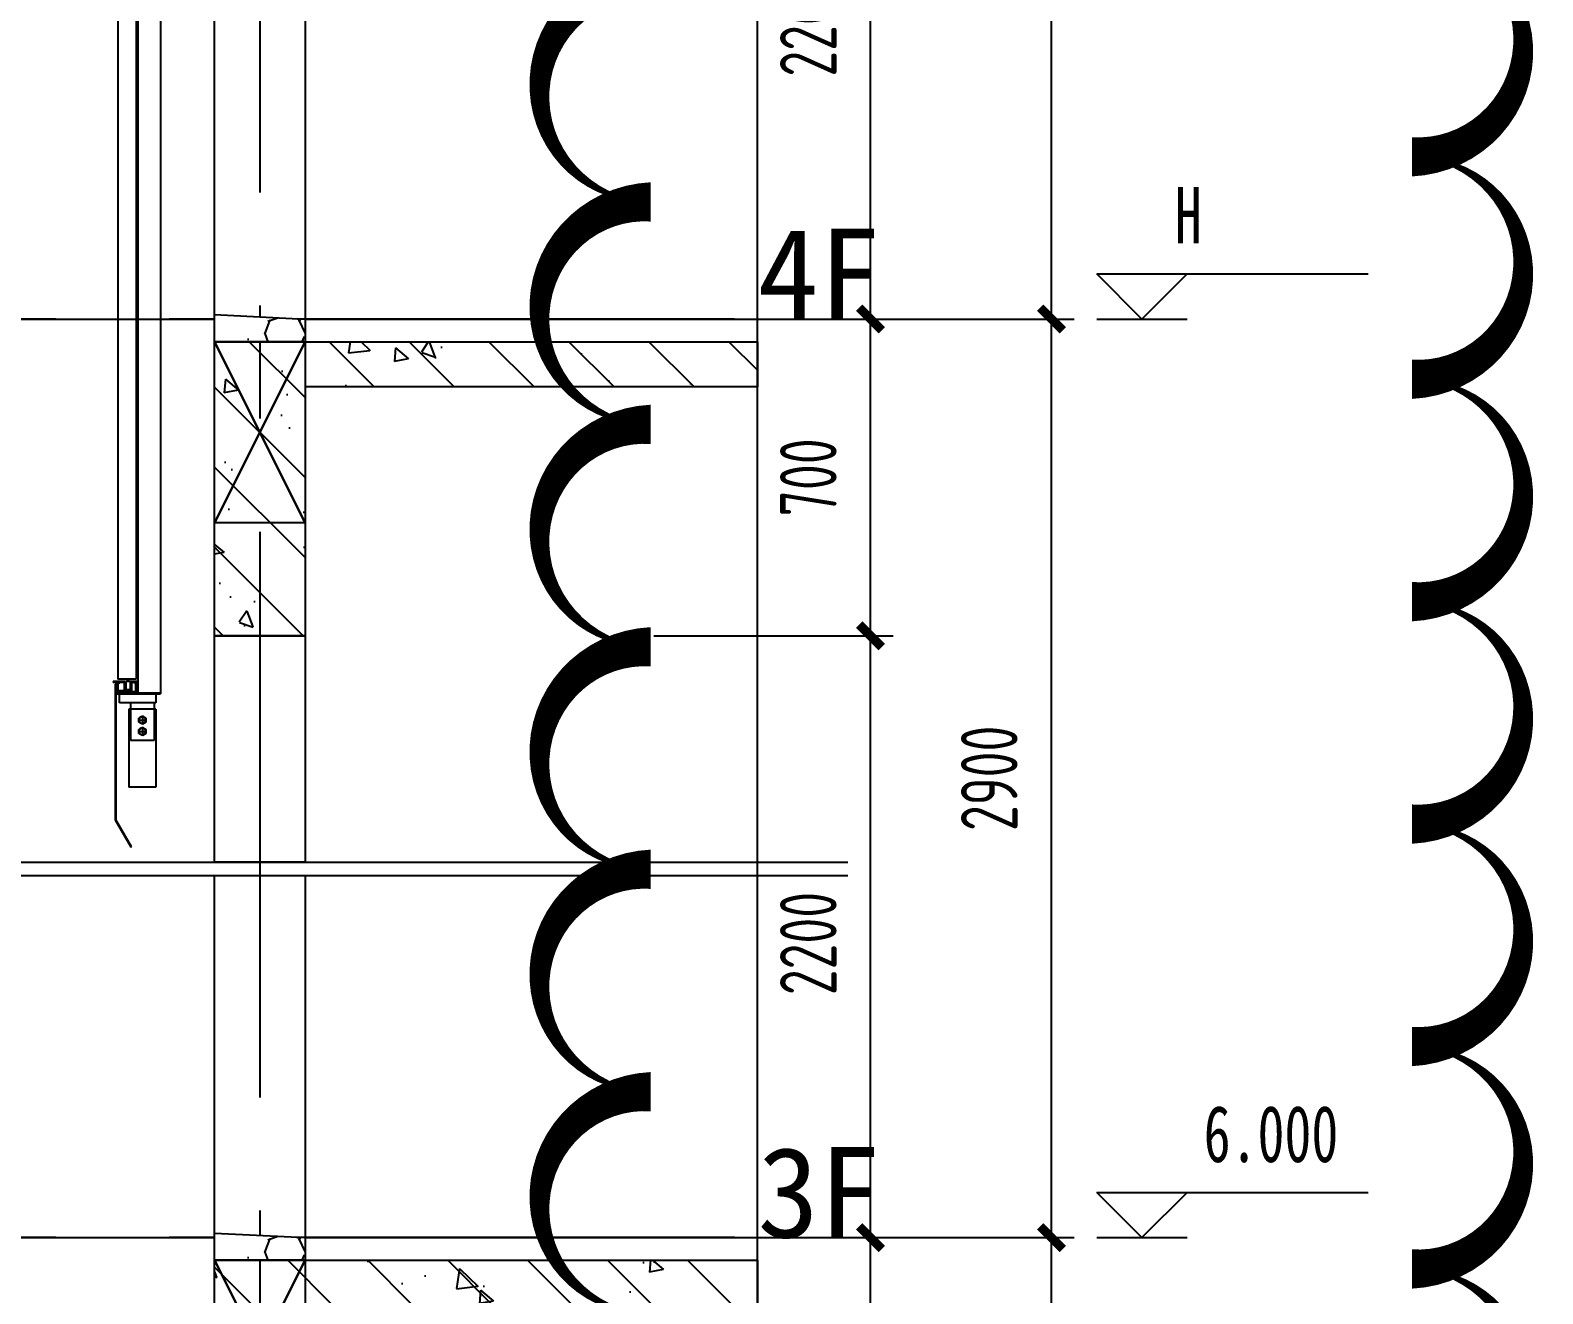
# Model space of a CAD drawing. Extents: x -678900 to 2378000, y 0 to 1840591.
# Drawn here: x -147821 to -144478, y 690237 to 693029 of the extents above; entities that cross this region are included whole.
import ezdxf

# ---------------------------------------------------------------- set-up
doc = ezdxf.new("R2010")
doc.units = 0
doc.header["$LTSCALE"] = 1000
doc.header["$MEASUREMENT"] = 0
doc.header["$PDMODE"] = 1
doc.linetypes.add('CENTER', pattern=[2, 1.25, -0.25, 0.25, -0.25])
doc.linetypes.add('DASH', pattern=[0.35, 0.25, -0.1])
doc.layers.get('0').update_dxf_attribs({"linetype": 'CONTINUOUS'})
doc.layers.get('DEFPOINTS').update_dxf_attribs({"color": 8, "linetype": 'CONTINUOUS'})
for name, color, linetype in [('AD-ARCH-AXIS', 1, 'CENTER'), ('AD-AXIS-AXIS', 1, 'CENTER'), ('AD-AXIS-DIMS', 3, 'CONTINUOUS'), ('AD-DIMS-INSD', 73, 'CONTINUOUS'), ('AD-INDX', 43, 'CONTINUOUS'), ('AD-LEVL-HIGH', 61, 'CONTINUOUS'), ('AE-ELEV-4', 251, 'CONTINUOUS'), ('AE-FLOR', 151, 'CONTINUOUS'), ('AE-FNSH', 11, 'CONTINUOUS'), ('AE-HDWR-COVR', 8, 'CONTINUOUS'), ('AE-STRU-HACH', 40, 'CONTINUOUS'), ('AE-WALL', 255, 'CONTINUOUS'), ('AE-WALL-HACH', 15, 'CONTINUOUS'), ('C-XREF-INT', 7, 'CONTINUOUS'), ('verify', 50, 'CONTINUOUS')]:
    doc.layers.add(name, color=color, linetype=linetype)
doc.layers.add('DEFPOINTS-1', color=251, linetype='CONTINUOUS', plot=False)
doc.styles.add('TH-STYLE1', font='', dxfattribs={"width": 0.7})
doc.styles.add('TH-STYLE2', font='', dxfattribs={"width": 0.7})
doc.styles.add('TH-STYLE3', font='TSSDENG', dxfattribs={"width": 0.7, "bigfont": 'TSSDCHN'})
doc.styles.get('TH-STYLE1').set_extended_font_data('SimSun')
doc.styles.get('TH-STYLE2').set_extended_font_data('SimSun')
doc.dimstyles.new('TH-DIM50', dxfattribs={"dimscale": 50, "dimtxt": 2.5, "dimasz": 1, "dimexe": 1, "dimexo": 1, "dimgap": 1.5, "dimtad": 1, "dimdec": 0, "dimdsep": 46, "dimtxsty": 'TH-STYLE3', "dimblk1": 'ARCHTICK', "dimblk2": 'ARCHTICK', "dimsah": 1, "dimcen": -1, "dimclrd": 256, "dimclre": 256, "dimclrt": 256, "dimazin": 0, "dimtfac": 1, "dimtdec": 0, "dimtix": 1, "dimtmove": 2, "dimatfit": 0, "dimldrblk": 'ARCHTICK', "dimfxl": 0, "dimtolj": 1, "dimtzin": 0, "dimlwd": -1, "dimlwe": -1, "dimarcsym": 0})
pattern_1 = [(270, (-183, -177), (600, -300), [0, -600]), (270, (-264, 174), (600, -300), [0, -600]), (270, (-270, -21), (600, -300), [0, -600]), (270, (-93, -234), (600, -300), [0, -600]), (270, (-300, 15), (600, -300), [0, -600]), (270, (285, -294), (600, -300), [0, -600]), (270, (237, -111), (600, -300), [0, -600]), (270, (162, -207), (600, -300), [0, -600]), (270, (150, 282), (600, -300), [0, -600]), (270, (123, -12), (600, -300), [0, -600]), (270, (-30, 102), (600, -300), [0, -600]), (270, (-255, 96), (600, -300), [0, -600]), (270, (-279, -129), (600, -300), [0, -600]), (270, (-15, -294), (600, -300), [0, -600]), (270, (-108, 267), (600, -300), [0, -600]), (270, (-6, 216), (600, -300), [0, -600]), (270, (-48, -18), (600, -300), [0, -600]), (270, (-135, 66), (600, -300), [0, -600]), (270, (63, 114), (600, -300), [0, -600]), (270, (288, 39), (600, -300), [0, -600]), (270, (-234, 243), (600, -300), [0, -600]), (270, (165, -87), (600, -300), [0, -600]), (270, (174, 192), (600, -300), [0, -600]), (270, (252, 240), (600, -300), [0, -600]), (40.6013, (97.143, -257.143), (1800.00001, 1499.999983), [26.342, -11037.111]), (288.43495, (108.57, -214.29), (600, -1500), [27.105, -3767.628]), (0, (82.86, -214.3), (600, -300), [25.714, -1174.286]), (71.56505, (74.29, -240), (599.99996, 1500), [27.105, -3767.628]), (323.1301, (74.29, -240), (600, -300), [28.571, -2971.428]), (45, (-231.43, -262.86), (600, 300), [24.244, -1672.813]), (315, (-231.43, -228.57), (600, -300), [24.244, -1672.813]), (45, (-248.57, -245.71), (600, 300), [24.244, -1672.813]), (315, (-248.57, -245.71), (600, -300), [24.244, -1672.813]), (26.565, (171.43, 25.7), (1200, 5e-05), [31.944, -638.877]), (90, (200, 40), (600, 300), [34.286, -565.714]), (333.435, (171.43, 88.57), (1200, -3e-06), [31.944, -638.877]), (26.565, (142.86, 74.3), (1200, 5e-05), [31.944, -638.877]), (270, (142.86, 74.3), (600, -300), [34.286, -565.714]), (333.435, (142.86, 40), (1200, -3e-06), [31.944, -638.877]), (17.10273, (-31.429, -200), (3000.000005, 899.999966), [38.861, -16282.903]), (53.97263, (5.714, -188.57), (4200, 5699.99993), [38.861, -8122.02]), (90, (28.6, -157.14), (600, 300), [37.143, -562.857]), (306.02737, (5.714, -88.57), (4199.99995, -5699.99996), [38.861, -8122.02]), (341.56505, (-28.57, -77.14), (3000, -900), [36.14, -3758.593]), (17.10273, (-65.714, -88.571), (3000.000005, 899.999966), [38.861, -16282.903]), (53.97263, (-88.57, -120), (4200, 5699.99993), [38.861, -8122.02]), (270, (-88.6, -120), (600, -300), [37.143, -562.857]), (306.02737, (-88.57, -157.143), (4199.99995, -5699.99996), [38.861, -8122.02]), (341.56505, (-65.71, -188.57), (3000, -900), [36.14, -3758.593]), (60.2551, (248.57, -205.714), (600, 900), [23.035, -4814.32]), (0, (237.14, -185.7), (600, -300), [22.857, -1177.143]), (299.7449, (237.14, -185.714), (600, -900), [23.035, -4814.32]), (26.565, (-177.14, -65.7), (1200, 5e-05), [31.944, -638.877]), (78.69007, (-148.57, -51.43), (599.99998, 2700), [29.137, -6089.686]), (311.18593, (-162.857, 3e-14), (6599.999942, -7499.999955), [30.372, -12725.802]), (0, (-191.43, 4e-14), (600, -300), [28.571, -1171.428]), (48.81407, (-211.429, -22.857), (6600.00004, 7499.999867), [30.372, -12725.802]), (286.69924, (-211.429, -22.857), (2999.99997, -9899.999926), [29.83, -12498.538]), (330.9454, (-202.857, -51.43), (599.999995, -300), [29.416, -12325.34]), (19.9831, (74.286, 185.714), (4199.99999, 1500.000006), [33.442, -14012.198]), (65.55605, (105.714, 197.143), (1799.999963, 3900.000015), [34.523, -14465.131]), (294.44395, (105.714, 260), (1799.99999, -3900.000002), [34.523, -14465.131]), (340.0169, (74.286, 271.429), (4199.99999, -1500.000005), [33.442, -14012.198]), (19.9831, (42.857, 260), (4199.99999, 1500.000006), [33.442, -14012.198]), (70.0169, (31.43, 228.57), (599.99997, 1500), [33.442, -6989.378]), (289.9831, (31.43, 228.57), (600, -1499.99999), [33.442, -6989.378]), (340.0169, (42.857, 197.143), (4199.99999, -1500.000005), [33.442, -14012.198]), (32.0054, (20, -37.14), (599.99997, 300.00004), [26.954, -5633.434]), (288.43495, (34.29, 2.86), (600, -1500), [27.105, -3767.628]), (0, (8.57, 2.86), (600, -300), [25.714, -1174.286]), (71.56505, (-4e-15, -22.86), (599.99996, 1500), [27.105, -3767.628]), (324.46232, (-4e-15, -22.857), (2999.999996, -2100), [24.578, -10298.211]), (26.565, (-125.7, 137.14), (1200, 5e-05), [31.944, -638.877]), (90, (-97.14, 151.4), (600, 300), [31.429, -568.571]), (329.03624, (-125.714, 200), (600, -300), [33.32, -6963.822]), (30.96376, (-154.286, 182.857), (599.99997, 300.00004), [33.32, -6963.822]), (270, (-154.3, 182.86), (600, -300), [31.429, -568.571]), (333.435, (-154.3, 151.43), (1200, -3e-06), [31.944, -638.877])]
pattern_2 = [(315, (0, 0), (88.38835, 88.38835), []), (320, (0, 0), (-31.376, -358.63), [37.5, -412.5]), (265, (0, 0), (376.096, 69.376), [30, -330]), (10.4514, (-2.6, -29.9), (344.72, -289.255), [31.87, -350.571]), (316.1842, (100, -2e-14), (-82.76, -533.62), [56.25, -618.75]), (6.6356, (93.1, -44.47), (487.059, -467.331), [47.805, -525.856]), (261.1842, (100, -2e-14), (487.06, -467.331), [45, -495]), (291, (75, -50), (-201.3094, -298.4535), [37.5, -412.5]), (236, (75, -50), (362.575, -121.658), [30, -330]), (341.4514, (58.22, -74.87), (161.265, -420.111), [31.87, -350.571]), (307.5, (0, 0), (166.4469, -6.0799), [0, -326, 0, -335, 0, -331.25]), (277.5, (0, 0), (197.2059, -131.5348), [0, -191, 0, -318.5, 0, -126.25]), (237.5, (2e-14, 111.5), (-11.2774, -266.9112), [0, -125, 0, -390, 0, -517.5]), (227.5, (3e-14, 161.5), (50.0525, -291.593), [0, -162.5, 0, -259, 0, -367.5])]

# ---------------------------------------------------------------- blocks, each defined once
blk = doc.blocks.new('DXMX_View_SectionJoint_DEFAULT_191026112959002186')
at = {"layer": 'AE-STRU-HACH'}
h = blk.add_hatch(dxfattribs=at)
h.set_pattern_fill('钢筋混凝土', color=40, scale=50, style=0)
h.set_pattern_definition(pattern_2)
h.paths.add_polyline_path([(-10300, 13584.975163), (-10100, 13584.975163), (-10100, 13184.975163), (-10300, 13184.975163)], flags=0)
h.paths.add_polyline_path([(-7900, 13584.975163), (-6700, 13584.975163), (-6700, 13484.975163), (-7700, 13484.975163), (-7700, 12934.975163), (-7900, 12934.975163)], flags=0)
h = blk.add_hatch(dxfattribs=at)
h.set_pattern_fill('钢筋混凝土', color=40, scale=50, style=0)
h.set_pattern_definition(pattern_2)
h.paths.add_polyline_path([(-10400, 12204.975163), (-10100, 12204.975163), (-10100, 12104.975163), (-10400, 12104.975163)], flags=0)
h.paths.add_polyline_path([(-10400, 11104.975163), (-10300, 11104.975163), (-10300, 11554.975163), (-10100, 11554.975163), (-10100, 11004.975163), (-10400, 11004.975163)], flags=0)
h.paths.add_polyline_path([(-7900, 11554.975163), (-6700, 11554.975163), (-6700, 11454.975163), (-7700, 11454.975163), (-7700, 10904.975163), (-7900, 10904.975163)], flags=0)
h.paths.add_polyline_path([(-10300, 8654.975163), (-10100, 8654.975163), (-10100, 8254.975163), (-10300, 8254.975163)], flags=0)
h.paths.add_polyline_path([(-7900, 8654.975163), (-6700, 8654.975163), (-6700, 8554.975163), (-7700, 8554.975163), (-7700, 7804.975163), (-7900, 7804.975163)], flags=0)
at = {"layer": 'AE-WALL-HACH'}
h = blk.add_hatch(dxfattribs=at)
h.set_pattern_fill('加气混凝土', color=15, scale=50, style=0)
h.set_pattern_definition(pattern_1)
h.paths.add_polyline_path([(-10100, 14434.975163), (-10100, 13584.975163), (-10300, 13584.975163), (-10300, 14434.975163)], flags=0)
h.paths.add_polyline_path([(-7900, 13634.975163), (-7700, 13634.975163), (-7700, 13584.975163), (-7900, 13584.975163)], flags=0)
h.paths.add_polyline_path([(-10300, 13184.975163), (-10100, 13184.975163), (-10100, 12434.975163), (-10300, 12434.975163)], flags=0)
h = blk.add_hatch(dxfattribs=at)
h.set_pattern_fill('加气混凝土', color=15, scale=50, style=0)
h.set_pattern_definition(pattern_1)
h.paths.add_polyline_path([(-10100, 12404.975163), (-10100, 12204.975163), (-10300, 12204.975163), (-10300, 12404.975163)], flags=0)
h.paths.add_polyline_path([(-10300, 12104.975163), (-10100, 12104.975163), (-10100, 11554.975163), (-10300, 11554.975163)], flags=0)
h.paths.add_polyline_path([(-7900, 11604.975163), (-7700, 11604.975163), (-7700, 11554.975163), (-7900, 11554.975163)], flags=0)
h.paths.add_polyline_path([(-10300, 11004.975163), (-10100, 11004.975163), (-10100, 8654.975163), (-10300, 8654.975163)], flags=0)
h.paths.add_polyline_path([(-7900, 8704.975163), (-7700, 8704.975163), (-7700, 8654.975163), (-7900, 8654.975163)], flags=0)
h.paths.add_polyline_path([(-10300, 8254.975163), (-10100, 8254.975163), (-10100, 7504.975163), (-10300, 7504.975163)], flags=0)
at = {"layer": 'AD-ARCH-AXIS', "color": 1, "flags": 128}
for points in [[(-10649.316372, 13634.975163), (-6700, 13634.975163), (-10649.316372, 13634.975163), (-6700, 13634.975163)], [(-10649.316372, 13634.975163), (-6700, 13634.975163), (-10649.316372, 13634.975163), (-6700, 13634.975163)], [(-10649.316372, 13634.975163), (-6700, 13634.975163), (-10649.316372, 13634.975163), (-6700, 13634.975163)], [(-10649.316372, 11604.975163), (-6700, 11604.975163), (-10649.316372, 11604.975163), (-6700, 11604.975163)], [(-10649.316372, 11604.975163), (-6700, 11604.975163), (-10649.316372, 11604.975163), (-6700, 11604.975163)], [(-10649.316372, 11604.975163), (-6700, 11604.975163), (-10649.316372, 11604.975163), (-6700, 11604.975163)]]:
    blk.add_lwpolyline(points, dxfattribs=at)
at = {"layer": 'AE-FLOR', "ltscale": 0.3, "flags": 128}
for points in [[(-7700, 14434.975163), (-7700, 13634.985163), (-7900, 13634.985163), (-7900, 14434.975163), (-7700, 14434.975163)], [(-7900, 12934.975163), (-7700, 12934.975163), (-7700, 12434.975163), (-7900, 12434.975163), (-7900, 12934.975163)], [(-7700, 12404.975163), (-7700, 11604.985163), (-7900, 11604.985163), (-7900, 12404.975163), (-7700, 12404.975163)]]:
    blk.add_lwpolyline(points, dxfattribs=at)
at = {"layer": 'AE-STRU-HACH', "color": 7, "ltscale": 0.3, "flags": 128}
for points in [[(-7900, 13584.975163), (-6700, 13584.975163), (-6700, 13484.975163), (-7700, 13484.975163), (-7700, 12934.975163), (-7900, 12934.975163), (-7900, 13584.975163)], [(-7900, 11554.975163), (-6700, 11554.975163), (-6700, 11454.975163), (-7700, 11454.975163), (-7700, 10904.975163), (-7900, 10904.975163), (-7900, 11554.975163)]]:
    blk.add_lwpolyline(points, close=True, dxfattribs=at)
at = {"layer": 'AE-WALL', "ltscale": 0.3, "flags": 128}
for points in [[(-7900, 13634.975163), (-7700, 13634.975163), (-7700, 13584.975163), (-7900, 13584.975163), (-7900, 13634.975163)], [(-7900, 13584.975163), (-6700, 13584.975163), (-6700, 13484.975163), (-7700, 13484.975163), (-7700, 12934.975163), (-7900, 12934.975163), (-7900, 13584.975163)], [(-7900, 11604.975163), (-7700, 11604.975163), (-7700, 11554.975163), (-7900, 11554.975163), (-7900, 11604.975163)], [(-7900, 11554.975163), (-6700, 11554.975163), (-6700, 11454.975163), (-7700, 11454.975163), (-7700, 10904.975163), (-7900, 10904.975163), (-7900, 11554.975163)]]:
    blk.add_lwpolyline(points, dxfattribs=at)
at = {"layer": 'AE-WALL-HACH', "color": 7, "ltscale": 0.3, "flags": 128}
for points in [[(-7900, 13634.975163), (-7700, 13634.975163), (-7700, 13584.975163), (-7900, 13584.975163), (-7900, 13634.975163)], [(-7900, 11604.975163), (-7700, 11604.975163), (-7700, 11554.975163), (-7900, 11554.975163), (-7900, 11604.975163)]]:
    blk.add_lwpolyline(points, close=True, dxfattribs=at)
at = {"layer": 'DEFPOINTS-1', "ltscale": 0.3, "flags": 128}
for points in [[(-7900, 13584.975163), (-7700, 13584.975163), (-7700, 13184.975163), (-7900, 13184.975163), (-7900, 13584.975163)], [(-7700, 13584.975163), (-7900, 13184.975163), (-7700, 13584.975163), (-7900, 13184.975163)], [(-7700, 13184.975163), (-7900, 13584.975163), (-7700, 13184.975163), (-7900, 13584.975163)], [(-7900, 11554.975163), (-7700, 11554.975163), (-7700, 11154.975163), (-7900, 11154.975163), (-7900, 11554.975163)], [(-7700, 11554.975163), (-7900, 11154.975163), (-7700, 11554.975163), (-7900, 11154.975163)], [(-7700, 11154.975163), (-7900, 11554.975163), (-7700, 11154.975163), (-7900, 11554.975163)]]:
    blk.add_lwpolyline(points, dxfattribs=at)
at = {"layer": 'DEFPOINTS', "style": 'TH-STYLE2'}
for s, p in [('4F', (-6700, 13634.975163)), ('4F', (-6700, 13634.975163)), ('4F', (-6700, 13634.975163)), ('3F', (-6700, 11604.975163)), ('3F', (-6700, 11604.975163)), ('3F', (-6700, 11604.975163))]:
    blk.add_text(s, height=200, dxfattribs=at).set_placement(p)
blk = doc.blocks.new('*U64')
for p, q in [((-200, 200), (200, 200)), ((0, 0), (-200, 200)), ((200, 200), (0, 0)), ((200, 200), (1000, 200)), ((-200, 0), (200, 0))]:
    blk.add_line(p, q)
at = {"style": 'TH-STYLE1', "width": 0.7}
blk.add_attdef('标高', (280.1, 334), '', height=250, dxfattribs=at)
blk = doc.blocks.new('_ArchTick')
at = {"color": 0, "linetype": 'ByBlock', "const_width": 0.4}
blk.add_lwpolyline([(-0.5, -0.5), (0.5, 0.5)], dxfattribs=at)
blk = doc.blocks.new('*D473')
at = {"layer": 'AD-AXIS-DIMS', "ltscale": 0.5}
for p, q in [((7083.9, 9680), (7538.5, 9680)), ((7488.5, 6780), (7488.5, 9680)), ((7083.9, 6780), (7538.5, 6780))]:
    blk.add_line(p, q, dxfattribs=at)
at = {"layer": 'DEFPOINTS', "color": 0, "ltscale": 0.5}
for p in [(7033.9, 9680), (7488.5, 9680), (7033.9, 6780)]:
    blk.add_point(p, dxfattribs=at)
at = {"layer": 'AD-AXIS-DIMS', "ltscale": 0.5, "xscale": 50, "yscale": 50, "zscale": 50}
for p, rotation in [((7488.5, 9680), 90), ((7488.5, 6780), 270)]:
    blk.add_blockref('_ArchTick', p, dxfattribs=dict(at, rotation=rotation))
at = {"layer": 'AD-AXIS-DIMS', "ltscale": 0.5, "insert": (7351, 8230), "char_height": 125, "attachment_point": 5, "rotation": 90, "style": 'TH-STYLE3'}
blk.add_mtext('\\A1;2900', dxfattribs=at)
blk = doc.blocks.new('*D474')
at = {"layer": 'AD-AXIS-DIMS', "ltscale": 0.5}
for p, q in [((7083.9, 11710), (7538.5, 11710)), ((7488.5, 9680), (7488.5, 11710)), ((7083.9, 9680), (7538.5, 9680))]:
    blk.add_line(p, q, dxfattribs=at)
at = {"layer": 'DEFPOINTS', "color": 0, "ltscale": 0.5}
for p in [(7033.9, 11710), (7488.5, 11710), (7033.9, 9680)]:
    blk.add_point(p, dxfattribs=at)
at = {"layer": 'AD-AXIS-DIMS', "ltscale": 0.5, "xscale": 50, "yscale": 50, "zscale": 50}
for p, rotation in [((7488.5, 11710), 90), ((7488.5, 9680), 270)]:
    blk.add_blockref('_ArchTick', p, dxfattribs=dict(at, rotation=rotation))
at = {"layer": 'AD-AXIS-DIMS', "ltscale": 0.5, "insert": (7351, 10695), "char_height": 125, "attachment_point": 5, "rotation": 90, "style": 'TH-STYLE3'}
blk.add_mtext('\\A1;2900', dxfattribs=at)
blk = doc.blocks.new('*D475')
at = {"layer": 'AD-AXIS-DIMS', "ltscale": 0.5}
for p, q in [((7083.9, 13740), (7538.5, 13740)), ((7488.5, 11710), (7488.5, 13740)), ((7083.9, 11710), (7538.5, 11710))]:
    blk.add_line(p, q, dxfattribs=at)
at = {"layer": 'DEFPOINTS', "color": 0, "ltscale": 0.5}
for p in [(7033.9, 13740), (7488.5, 13740), (7033.9, 11710)]:
    blk.add_point(p, dxfattribs=at)
at = {"layer": 'AD-AXIS-DIMS', "ltscale": 0.5, "xscale": 50, "yscale": 50, "zscale": 50}
for p, rotation in [((7488.5, 13740), 90), ((7488.5, 11710), 270)]:
    blk.add_blockref('_ArchTick', p, dxfattribs=dict(at, rotation=rotation))
at = {"layer": 'AD-AXIS-DIMS', "ltscale": 0.5, "insert": (7351, 12725), "char_height": 125, "attachment_point": 5, "rotation": 90, "style": 'TH-STYLE3'}
blk.add_mtext('\\A1;2900', dxfattribs=at)
blk = doc.blocks.new('*D478')
at = {"layer": 'AD-DIMS-INSD'}
for p, q in [((6609.7, 9680), (7138.5, 9680)), ((7088.5, 8980), (7088.5, 9680)), ((6609.7, 8980), (7138.5, 8980))]:
    blk.add_line(p, q, dxfattribs=at)
at = {"layer": 'DEFPOINTS', "color": 0}
for p in [(6559.7, 9680), (7088.5, 9680), (6559.7, 8980)]:
    blk.add_point(p, dxfattribs=at)
at = {"layer": 'AD-DIMS-INSD', "xscale": 50, "yscale": 50, "zscale": 50}
for p, rotation in [((7088.5, 9680), 90), ((7088.5, 8980), 270)]:
    blk.add_blockref('_ArchTick', p, dxfattribs=dict(at, rotation=rotation))
at = {"layer": 'AD-DIMS-INSD', "insert": (6951, 9330), "char_height": 125, "attachment_point": 5, "rotation": 90, "style": 'TH-STYLE3'}
blk.add_mtext('\\A1;700', dxfattribs=at)
blk = doc.blocks.new('*D492')
at = {"layer": 'AD-DIMS-INSD'}
for p, q in [((6609.7, 11710), (7138.5, 11710)), ((7088.5, 11010), (7088.5, 11710)), ((6609.7, 11010), (7138.5, 11010))]:
    blk.add_line(p, q, dxfattribs=at)
at = {"layer": 'DEFPOINTS', "color": 0}
for p in [(6559.7, 11710), (7088.5, 11710), (6559.7, 11010)]:
    blk.add_point(p, dxfattribs=at)
at = {"layer": 'AD-DIMS-INSD', "xscale": 50, "yscale": 50, "zscale": 50}
for p, rotation in [((7088.5, 11710), 90), ((7088.5, 11010), 270)]:
    blk.add_blockref('_ArchTick', p, dxfattribs=dict(at, rotation=rotation))
at = {"layer": 'AD-DIMS-INSD', "insert": (6951, 11360), "char_height": 125, "attachment_point": 5, "rotation": 90, "style": 'TH-STYLE3'}
blk.add_mtext('\\A1;700', dxfattribs=at)
blk = doc.blocks.new('*D493')
at = {"layer": 'AD-DIMS-INSD'}
for p, q in [((6609.7, 11010), (7138.5, 11010)), ((7088.5, 9680), (7088.5, 11010)), ((6609.7, 9680), (7138.5, 9680))]:
    blk.add_line(p, q, dxfattribs=at)
at = {"layer": 'DEFPOINTS', "color": 0}
for p in [(6559.7, 11010), (7088.5, 11010), (6559.7, 9680)]:
    blk.add_point(p, dxfattribs=at)
at = {"layer": 'AD-DIMS-INSD', "xscale": 50, "yscale": 50, "zscale": 50}
for p, rotation in [((7088.5, 11010), 90), ((7088.5, 9680), 270)]:
    blk.add_blockref('_ArchTick', p, dxfattribs=dict(at, rotation=rotation))
at = {"layer": 'AD-DIMS-INSD', "insert": (6951, 10329.9), "char_height": 125, "attachment_point": 5, "rotation": 90, "style": 'TH-STYLE3'}
blk.add_mtext('\\A1;2200', dxfattribs=at)
blk = doc.blocks.new('*D495')
at = {"layer": 'AD-DIMS-INSD'}
for p, q in [((6609.7, 13040), (7138.5, 13040)), ((7088.5, 11710), (7088.5, 13040)), ((6609.7, 11710), (7138.5, 11710))]:
    blk.add_line(p, q, dxfattribs=at)
at = {"layer": 'DEFPOINTS', "color": 0}
for p in [(6559.7, 13040), (7088.5, 13040), (6559.7, 11710)]:
    blk.add_point(p, dxfattribs=at)
at = {"layer": 'AD-DIMS-INSD', "xscale": 50, "yscale": 50, "zscale": 50}
for p, rotation in [((7088.5, 13040), 90), ((7088.5, 11710), 270)]:
    blk.add_blockref('_ArchTick', p, dxfattribs=dict(at, rotation=rotation))
at = {"layer": 'AD-DIMS-INSD', "insert": (6951, 12359.9), "char_height": 125, "attachment_point": 5, "rotation": 90, "style": 'TH-STYLE3'}
blk.add_mtext('\\A1;2200', dxfattribs=at)
blk = doc.blocks.new('冲顶')
at = {"layer": 'AE-ELEV-4'}
for p, q in [((1332874.4, 856420.3), (1332874.4, 854291.7)), ((1332924.4, 856420.3), (1332924.4, 854293.7)), ((1332928.4, 856440.3), (1332928.4, 854323.7)), ((1332968.4, 856440.3), (1332968.4, 854323.7)), ((1332924.4, 854318.7), (1332940.4, 854318.7)), ((1332924.4, 854314.2), (1332924.4, 854318.7)), ((1332924.4, 854314.2), (1332926.4, 854314.2)), ((1332926.4, 854316.7), (1332929.4, 854316.7)), ((1332926.4, 854314.2), (1332926.4, 854316.7)), ((1332926.4, 854316.7), (1332929.4, 854316.7)), ((1332926.4, 854316.7), (1332926.4, 854297.2)), ((1332928.4, 854323.7), (1332968.4, 854323.7)), ((1332929.4, 854314.2), (1332929.4, 854316.7)), ((1332929.4, 854316.7), (1332929.4, 854297.2)), ((1332929.4, 854314.2), (1332931.4, 854314.2)), ((1332931.4, 854314.2), (1332931.4, 854316.2)), ((1332931.9, 854316.7), (1332937.9, 854316.7)), ((1332938.4, 854316.2), (1332938.4, 854296.7)), ((1332940.4, 854318.7), (1332940.4, 854299.2)), ((1332941.4, 854318.7), (1332941.4, 854300.7)), ((1332941.4, 854318.7), (1332951.4, 854318.7)), ((1332944.9, 854323.7), (1332947.9, 854323.7)), ((1332944.9, 854323.7), (1332944.9, 854318.7)), ((1332947.9, 854323.7), (1332947.9, 854318.7)), ((1332951.4, 854318.7), (1332951.4, 854300.7)), ((1332952.4, 854318.7), (1332952.4, 854299.2)), ((1332952.4, 854318.7), (1332979.4, 854318.7)), ((1332954.4, 854316.2), (1332954.4, 854299.2)), ((1332954.9, 854316.7), (1332965.9, 854316.7)), ((1332966.4, 854316.2), (1332966.4, 854313.7)), ((1332966.4, 854313.7), (1332968.4, 854313.7)), ((1332968.4, 854316.7), (1332968.4, 854313.7)), ((1332968.4, 854316.7), (1332971.4, 854316.7)), ((1332968.4, 854316.7), (1332968.4, 854297.2)), ((1332968.4, 854316.7), (1332971.4, 854316.7)), ((1332971.4, 854316.7), (1332971.4, 854313.7)), ((1332971.4, 854316.7), (1332971.4, 854297.2)), ((1332971.4, 854313.7), (1332973.4, 854313.7)), ((1332971.4, 854313.2), (1332971.4, 854295.2)), ((1332971.4, 854313.2), (1332973.4, 854313.2)), ((1332973.4, 854316.2), (1332973.4, 854313.7)), ((1332973.4, 854313.2), (1332973.4, 854295.2)), ((1332973.4, 854313.2), (1332973.4, 854013.5)), ((1332973.4, 854313.2), (1332974.4, 854313.2)), ((1332973.9, 854316.7), (1332979.4, 854316.7)), ((1332974.4, 854313.2), (1332974.4, 854013.2)), ((1332979.4, 854318.7), (1332979.4, 854316.7)), ((1332969.9, 854293.7), (1332874.4, 854293.7)), ((1332969.9, 854291.7), (1332874.4, 854291.7)), ((1332884.4, 854291.7), (1332884.4, 854271.7)), ((1332967.9, 854296.7), (1332929.9, 854296.7)), ((1332967.9, 854293.7), (1332929.9, 854293.7)), ((1332968.4, 854296.7), (1332938.4, 854296.7)), ((1332951.9, 854298.7), (1332940.9, 854298.7)), ((1332941.4, 854300.7), (1332951.4, 854300.7)), ((1332968.4, 854298.7), (1332954.9, 854298.7)), ((1332965.4, 854271.7), (1332965.4, 854291.7)), ((1332968.4, 854298.7), (1332968.4, 854296.7)), ((1332884.4, 854271.7), (1332965.4, 854271.7)), ((1332884.4, 854257.7), (1332944.4, 854257.7)), ((1332884.4, 854257.7), (1332884.4, 854085.7)), ((1332888.4, 854271.7), (1332888.4, 854188.7)), ((1332914.4, 854242.5), (1332906.8, 854238.1)), ((1332914.4, 854243.5), (1332914.4, 854223.9)), ((1332914.4, 854242.6), (1332914.4, 854224.8)), ((1332922, 854238.1), (1332914.4, 854242.5)), ((1332914.4, 854242.5), (1332914.4, 854242.5)), ((1332940.4, 854271.7), (1332940.4, 854188.7)), ((1332944.4, 854257.7), (1332944.4, 854085.7)), ((1332923.4, 854233.7), (1332905.4, 854233.7)), ((1332923.4, 854208.7), (1332905.4, 854208.7)), ((1332923.3, 854233.7), (1332905.5, 854233.7)), ((1332923, 854208.7), (1332905.9, 854208.7)), ((1332906.8, 854238.1), (1332906.8, 854229.3)), ((1332906.8, 854229.3), (1332914.4, 854224.9)), ((1332914.4, 854217.5), (1332906.8, 854213.1)), ((1332906.8, 854213.1), (1332906.8, 854204.3)), ((1332914.4, 854224.9), (1332922, 854229.3)), ((1332914.4, 854218.5), (1332914.4, 854198.9)), ((1332922, 854213.1), (1332914.4, 854217.5)), ((1332914.4, 854217.5), (1332914.4, 854217.5)), ((1332914.4, 854217.3), (1332914.4, 854200.2)), ((1332922, 854229.3), (1332922, 854238.1)), ((1332922, 854233.7), (1332922, 854233.7)), ((1332922, 854204.3), (1332922, 854213.1)), ((1332922, 854208.7), (1332922, 854208.7)), ((1332888.4, 854188.7), (1332940.4, 854188.7)), ((1332906.8, 854204.3), (1332914.4, 854199.9)), ((1332914.4, 854199.9), (1332922, 854204.3)), ((1332884.4, 854085.7), (1332944.4, 854085.7)), ((1332938.9, 853953.7), (1332973.4, 854013.5)), ((1332974.4, 854013.2), (1332939.8, 853953.2)), ((1332939.8, 853953.2), (1332938.9, 853953.7))]:
    blk.add_line(p, q, dxfattribs=at)
for centre in [(1332914.4, 854233.7), (1332914.4, 854208.7)]:
    blk.add_circle(centre, 7.62, dxfattribs=at)
for centre, radius, start, end in [((1332931.9, 854316.2), 0.5, 90, 180), ((1332937.9, 854316.2), 0.5, 0, 90), ((1332954.9, 854316.2), 0.5, 90, 180), ((1332965.9, 854316.2), 0.5, 0, 90), ((1332973.9, 854316.2), 0.5, 90, 180), ((1332929.9, 854297.2), 3.5, 180, 270), ((1332929.9, 854297.2), 0.5, 180, 270), ((1332940.9, 854299.2), 0.5, 180, 270), ((1332951.9, 854299.2), 0.5, 270, 0), ((1332954.9, 854299.2), 0.5, 180, 270), ((1332967.9, 854297.2), 0.5, 270, 0), ((1332967.9, 854297.2), 3.5, 270, 0), ((1332969.9, 854295.2), 1.5, 270, 0), ((1332969.9, 854295.2), 3.5, 270, 0)]:
    blk.add_arc(centre, radius, start, end, dxfattribs=at)
blk = doc.blocks.new('电梯标高')
at = {"layer": 'AD-AXIS-AXIS'}
for p, q in [((1638.5, 11710), (7688.5, 11710)), ((1638.5, 9680), (7688.5, 9680))]:
    blk.add_line(p, q, dxfattribs=at)
blk.add_lwpolyline([(5738.5, 19240), (5738.5, -2356.9)], dxfattribs=at)
at = {"layer": 'AD-INDX'}
for points in [[(6838.5, -745.1), (6838.5, 9080), (6733.5, 9118.2), (6943.5, 9155.2), (6838.5, 9192.5), (6838.5, 16434)], [(2738.5, 10510), (4703.6, 10510), (4741.9, 10615), (4778.9, 10405), (4816.1, 10510), (7038.5, 10510)], [(2738.5, 10480), (4703.6, 10480), (4741.9, 10585), (4778.9, 10375), (4816.1, 10480), (7038.5, 10480)]]:
    blk.add_lwpolyline(points, dxfattribs=at)
at = {"layer": 'AE-FNSH'}
for points in [[(5838.5, 11710), (7038.5, 11710)], [(5838.5, 9680.1), (7038.5, 9680.1)]]:
    blk.add_lwpolyline(points, dxfattribs=at)
at = {"layer": 'AD-LEVL-HIGH'}
ref = blk.add_blockref('*U64', (7688.5, 11710), dxfattribs=dict(at, xscale=0.5, yscale=0.5, zscale=0.5))
ref.add_attrib('标高', 'H', (7761.1, 11877), dxfattribs={"layer": '0', "height": 125, "style": 'TH-STYLE1', "width": 0.7})
ref = blk.add_blockref('*U64', (7688.5, 9680), dxfattribs=dict(at, xscale=0.5, yscale=0.5, zscale=0.5))
ref.add_attrib('标高', '6.000', (7825, 9847), dxfattribs={"layer": '0', "height": 125, "style": 'TH-STYLE1', "width": 0.7})
at = {"layer": 'AE-HDWR-COVR', "linetype": 'DASH', "xscale": -1}
blk.add_blockref('冲顶', (1338393.4, -843409.9), dxfattribs=at)
at = {"layer": 'AD-AXIS-DIMS', "ltscale": 0.5}
for p1, p2, picture, middle in [((7033.9, 11710), (7033.9, 13740), '*D475', (7351, 12725)), ((7033.9, 9680), (7033.9, 11710), '*D474', (7351, 10695))]:
    dim = blk.add_aligned_dim(p1=p1, p2=p2, distance=-454.6, text='2900', dimstyle='TH-DIM50', dxfattribs=at)
    dim.commit()
    dim.dimension.update_dxf_attribs({"geometry": picture, "text_midpoint": middle})
dim = blk.add_aligned_dim(p1=(7033.9, 6780), p2=(7033.9, 9680), distance=-454.6, dimstyle='TH-DIM50', dxfattribs=at)
dim.commit()
dim.dimension.update_dxf_attribs({"geometry": '*D473', "text_midpoint": (7351, 8230)})
at = {"layer": 'AD-DIMS-INSD'}
for base, p1, p2, picture, middle in [((7088.5, 13040), (6559.7, 11710), (6559.7, 13040), '*D495', (6951, 12359.9)), ((7088.5, 11010), (6559.7, 9680), (6559.7, 11010), '*D493', (6951, 10329.9))]:
    dim = blk.add_linear_dim(base=base, p1=p1, p2=p2, angle=90, text='2200', dimstyle='TH-DIM50', dxfattribs=at)
    dim.commit()
    dim.dimension.update_dxf_attribs({"geometry": picture, "text_midpoint": middle, "dimtype": 129})
for p1, p2, picture, middle in [((6559.7, 11010), (6559.7, 11710), '*D492', (6951, 11360)), ((6559.7, 8980), (6559.7, 9680), '*D478', (6951, 9330))]:
    dim = blk.add_aligned_dim(p1=p1, p2=p2, distance=-528.8, dimstyle='TH-DIM50', dxfattribs=at)
    dim.commit()
    dim.dimension.update_dxf_attribs({"geometry": picture, "text_midpoint": middle})
for points in [[(5838.5, 11710), (5838.5, 11660), (5638.5, 11660), (5638.5, 11720)], [(5838.5, 9680), (5838.5, 9630), (5638.5, 9630), (5638.5, 9690)]]:
    blk.add_wipeout(points).dxf.layer = 'AE-WALL'
at = {"layer": 'AE-WALL-HACH'}
h = blk.add_hatch(dxfattribs=at)
h.set_pattern_fill('加气混凝土', color=256, scale=50)
h.set_pattern_definition([(270, (126681.6, -669147.8), (600, -300), [0, -600]), (270, (126600.6, -668796.8), (600, -300), [0, -600]), (270, (126594.6, -668991.8), (600, -300), [0, -600]), (270, (126771.6, -669204.8), (600, -300), [0, -600]), (270, (126564.6, -668955.8), (600, -300), [0, -600]), (270, (127149.6, -669264.8), (600, -300), [0, -600]), (270, (127101.6, -669081.8), (600, -300), [0, -600]), (270, (127026.6, -669177.8), (600, -300), [0, -600]), (270, (127014.6, -668688.8), (600, -300), [0, -600]), (270, (126987.6, -668982.8), (600, -300), [0, -600]), (270, (126834.6, -668868.8), (600, -300), [0, -600]), (270, (126609.6, -668874.8), (600, -300), [0, -600]), (270, (126585.6, -669099.8), (600, -300), [0, -600]), (270, (126849.6, -669264.8), (600, -300), [0, -600]), (270, (126756.6, -668703.8), (600, -300), [0, -600]), (270, (126858.6, -668754.8), (600, -300), [0, -600]), (270, (126816.6, -668988.8), (600, -300), [0, -600]), (270, (126729.6, -668904.8), (600, -300), [0, -600]), (270, (126927.6, -668856.8), (600, -300), [0, -600]), (270, (127152.6, -668931.8), (600, -300), [0, -600]), (270, (126630.6, -668727.8), (600, -300), [0, -600]), (270, (127029.6, -669057.8), (600, -300), [0, -600]), (270, (127038.6, -668778.8), (600, -300), [0, -600]), (270, (127116.6, -668730.8), (600, -300), [0, -600]), (40.601294, (126961.715, -669227.927), (1800.0000079, 1499.9999834), [26.34155, -11037.111]), (288.434949, (126973.14, -669185.07), (599.999996, -1499.999994), [27.10524, -3767.6279]), (0, (126947.43, -669185.07), (600, -300), [25.7143, -1174.28565]), (71.565051, (126938.86, -669210.78), (599.999955, 1500.000008), [27.10524, -3767.6279]), (323.130102, (126938.86, -669210.78), (600, -300), [28.57143, -2971.4285]), (45, (126633.14, -669233.64), (599.99996, 300.000036), [24.24366, -1672.8126]), (315, (126633.14, -669199.36), (600, -300), [24.24366, -1672.8126]), (45, (126616, -669216.5), (599.99996, 300.000036), [24.24366, -1672.8126]), (315, (126616, -669216.5), (600, -300), [24.24366, -1672.8126]), (26.56505, (127036, -668945.07), (1199.99997, 5e-05), [31.9438, -638.8765]), (90, (127064.6, -668930.8), (600, 300), [34.2857, -565.71425]), (333.43495, (127036, -668882.2), (1200, -3e-06), [31.9438, -638.8765]), (26.56505, (127007.43, -668896.5), (1199.99997, 5e-05), [31.9438, -638.8765]), (270, (127007.4, -668896.5), (600, -300), [34.2857, -565.71425]), (333.43495, (127007.43, -668930.8), (1200, -3e-06), [31.9438, -638.8765]), (17.102728, (126833.143, -669170.784), (3000.00000484, 899.9999656), [38.86135, -16282.9025]), (53.972626, (126870.286, -669159.355), (4199.9999952, 5699.9999277), [38.86135, -8122.02]), (90, (126893.14, -669127.9), (600, 300), [37.14286, -562.8571]), (306.027373, (126870.286, -669059.355), (4199.9999547, -5699.999958), [38.86135, -8122.02]), (341.565051, (126836, -669047.93), (2999.999995, -900.000005), [36.1403, -3758.5928]), (17.102728, (126798.858, -669059.355), (3000.00000484, 899.9999656), [38.86135, -16282.9025]), (53.972626, (126776, -669090.784), (4199.9999952, 5699.9999277), [38.86135, -8122.02]), (270, (126776, -669090.8), (600, -300), [37.14286, -562.8571]), (306.027373, (126776, -669127.927), (4199.9999547, -5699.999958), [38.86135, -8122.02]), (341.565051, (126798.86, -669159.355), (2999.999995, -900.000005), [36.1403, -3758.5928]), (60.255118, (127113.14, -669176.5), (599.9999926, 900.000002), [23.035, -4814.3196]), (0, (127101.7, -669156.5), (600, -300), [22.85714, -1177.14275]), (299.744881, (127101.715, -669156.5), (599.999997, -900.0000005), [23.035, -4814.3196]), (26.56505, (126687.43, -669036.5), (1199.99997, 5e-05), [31.9438, -638.8765]), (78.690067, (126716, -669022.21), (599.999985, 2700.000002), [29.13725, -6089.6855]), (311.185925, (126701.715, -668970.784), (6599.9999423, -7499.9999546), [30.37184, -12725.802]), (0, (126673.14, -668970.78), (600, -300), [28.57143, -1171.4285]), (48.814074, (126653.143, -668993.64), (6600.000042, 7499.9998667), [30.37184, -12725.802]), (286.699244, (126653.143, -668993.64), (2999.9999686, -9899.9999255), [29.82945, -12498.5375]), (330.945396, (126661.715, -669022.212), (599.9999947, -299.9999992), [29.4161, -12325.3395]), (19.983106, (126938.858, -668785.07), (4199.9999889, 1500.00000565), [33.442, -14012.1975]), (65.556045, (126970.286, -668773.64), (1799.9999626, 3900.0000149), [34.523, -14465.1315]), (294.4439547, (126970.286, -668710.784), (1799.9999913, -3900.00000195), [34.523, -14465.1315]), (340.0168934, (126938.858, -668699.355), (4199.9999896, -1500.0000045), [33.442, -14012.1975]), (19.983106, (126907.43, -668710.784), (4199.9999889, 1500.00000565), [33.442, -14012.1975]), (70.016893, (126896, -668742.21), (599.9999727, 1500.000001), [33.442, -6989.3775]), (289.9831065, (126896, -668742.21), (599.999999, -1499.9999918), [33.442, -6989.3775]), (340.0168934, (126907.43, -668773.64), (4199.9999896, -1500.0000045), [33.442, -14012.1975]), (32.005383, (126884.57, -669007.927), (599.9999694, 300.00004), [26.95423, -5633.434]), (288.434949, (126898.86, -668967.93), (599.999996, -1499.999994), [27.10524, -3767.6279]), (0, (126873.14, -668967.93), (600, -300), [25.7143, -1174.28565]), (71.565051, (126864.57, -668993.64), (599.999955, 1500.000008), [27.10524, -3767.6279]), (324.462322, (126864.572, -668993.64), (2999.9999955, -2099.999997), [24.57807, -10298.2115]), (26.56505, (126738.86, -668833.64), (1199.99997, 5e-05), [31.9438, -638.8765]), (90, (126767.4, -668819.36), (600, 300), [31.42857, -568.5714]), (329.036243, (126738.86, -668770.784), (599.999997, -300.000001), [33.31973, -6963.822]), (30.963756, (126710.286, -668787.927), (599.9999724, 300.000041), [33.31973, -6963.822]), (270, (126710.3, -668787.9), (600, -300), [31.42857, -568.5714]), (333.43495, (126710.3, -668819.36), (1200, -3e-06), [31.9438, -638.8765])])
h.paths.add_polyline_path([(5838.5, 11710), (5838.5, 11660), (5638.5, 11660), (5638.5, 11720)])
h = blk.add_hatch(dxfattribs=at)
h.set_pattern_fill('加气混凝土', color=256, scale=50)
h.set_pattern_definition([(270, (126681.6, -671177.8), (600, -300), [0, -600]), (270, (126600.6, -670826.8), (600, -300), [0, -600]), (270, (126594.6, -671021.8), (600, -300), [0, -600]), (270, (126771.6, -671234.8), (600, -300), [0, -600]), (270, (126564.6, -670985.8), (600, -300), [0, -600]), (270, (127149.6, -671294.8), (600, -300), [0, -600]), (270, (127101.6, -671111.8), (600, -300), [0, -600]), (270, (127026.6, -671207.8), (600, -300), [0, -600]), (270, (127014.6, -670718.8), (600, -300), [0, -600]), (270, (126987.6, -671012.8), (600, -300), [0, -600]), (270, (126834.6, -670898.8), (600, -300), [0, -600]), (270, (126609.6, -670904.8), (600, -300), [0, -600]), (270, (126585.6, -671129.8), (600, -300), [0, -600]), (270, (126849.6, -671294.8), (600, -300), [0, -600]), (270, (126756.6, -670733.8), (600, -300), [0, -600]), (270, (126858.6, -670784.8), (600, -300), [0, -600]), (270, (126816.6, -671018.8), (600, -300), [0, -600]), (270, (126729.6, -670934.8), (600, -300), [0, -600]), (270, (126927.6, -670886.8), (600, -300), [0, -600]), (270, (127152.6, -670961.8), (600, -300), [0, -600]), (270, (126630.6, -670757.8), (600, -300), [0, -600]), (270, (127029.6, -671087.8), (600, -300), [0, -600]), (270, (127038.6, -670808.8), (600, -300), [0, -600]), (270, (127116.6, -670760.8), (600, -300), [0, -600]), (40.601294, (126961.715, -671257.927), (1800.0000079, 1499.9999834), [26.34155, -11037.111]), (288.434949, (126973.14, -671215.07), (599.999996, -1499.999994), [27.10524, -3767.6279]), (0, (126947.43, -671215.07), (600, -300), [25.7143, -1174.28565]), (71.565051, (126938.86, -671240.78), (599.999955, 1500.000008), [27.10524, -3767.6279]), (323.130102, (126938.86, -671240.78), (600, -300), [28.57143, -2971.4285]), (45, (126633.14, -671263.64), (599.99996, 300.000036), [24.24366, -1672.8126]), (315, (126633.14, -671229.36), (600, -300), [24.24366, -1672.8126]), (45, (126616, -671246.5), (599.99996, 300.000036), [24.24366, -1672.8126]), (315, (126616, -671246.5), (600, -300), [24.24366, -1672.8126]), (26.56505, (127036, -670975.07), (1199.99997, 5e-05), [31.9438, -638.8765]), (90, (127064.6, -670960.8), (600, 300), [34.2857, -565.71425]), (333.43495, (127036, -670912.2), (1200, -3e-06), [31.9438, -638.8765]), (26.56505, (127007.43, -670926.5), (1199.99997, 5e-05), [31.9438, -638.8765]), (270, (127007.4, -670926.5), (600, -300), [34.2857, -565.71425]), (333.43495, (127007.43, -670960.8), (1200, -3e-06), [31.9438, -638.8765]), (17.102728, (126833.143, -671200.784), (3000.00000484, 899.9999656), [38.86135, -16282.9025]), (53.972626, (126870.286, -671189.355), (4199.9999952, 5699.9999277), [38.86135, -8122.02]), (90, (126893.14, -671157.9), (600, 300), [37.14286, -562.8571]), (306.027373, (126870.286, -671089.355), (4199.9999547, -5699.999958), [38.86135, -8122.02]), (341.565051, (126836, -671077.93), (2999.999995, -900.000005), [36.1403, -3758.5928]), (17.102728, (126798.858, -671089.355), (3000.00000484, 899.9999656), [38.86135, -16282.9025]), (53.972626, (126776, -671120.784), (4199.9999952, 5699.9999277), [38.86135, -8122.02]), (270, (126776, -671120.8), (600, -300), [37.14286, -562.8571]), (306.027373, (126776, -671157.927), (4199.9999547, -5699.999958), [38.86135, -8122.02]), (341.565051, (126798.86, -671189.355), (2999.999995, -900.000005), [36.1403, -3758.5928]), (60.255118, (127113.14, -671206.5), (599.9999926, 900.000002), [23.035, -4814.3196]), (0, (127101.7, -671186.5), (600, -300), [22.85714, -1177.14275]), (299.744881, (127101.715, -671186.5), (599.999997, -900.0000005), [23.035, -4814.3196]), (26.56505, (126687.43, -671066.5), (1199.99997, 5e-05), [31.9438, -638.8765]), (78.690067, (126716, -671052.21), (599.999985, 2700.000002), [29.13725, -6089.6855]), (311.185925, (126701.715, -671000.784), (6599.9999423, -7499.9999546), [30.37184, -12725.802]), (0, (126673.14, -671000.78), (600, -300), [28.57143, -1171.4285]), (48.814074, (126653.143, -671023.64), (6600.000042, 7499.9998667), [30.37184, -12725.802]), (286.699244, (126653.143, -671023.64), (2999.9999686, -9899.9999255), [29.82945, -12498.5375]), (330.945396, (126661.715, -671052.212), (599.9999947, -299.9999992), [29.4161, -12325.3395]), (19.983106, (126938.858, -670815.07), (4199.9999889, 1500.00000565), [33.442, -14012.1975]), (65.556045, (126970.286, -670803.64), (1799.9999626, 3900.0000149), [34.523, -14465.1315]), (294.4439547, (126970.286, -670740.784), (1799.9999913, -3900.00000195), [34.523, -14465.1315]), (340.0168934, (126938.858, -670729.355), (4199.9999896, -1500.0000045), [33.442, -14012.1975]), (19.983106, (126907.43, -670740.784), (4199.9999889, 1500.00000565), [33.442, -14012.1975]), (70.016893, (126896, -670772.21), (599.9999727, 1500.000001), [33.442, -6989.3775]), (289.9831065, (126896, -670772.21), (599.999999, -1499.9999918), [33.442, -6989.3775]), (340.0168934, (126907.43, -670803.64), (4199.9999896, -1500.0000045), [33.442, -14012.1975]), (32.005383, (126884.57, -671037.927), (599.9999694, 300.00004), [26.95423, -5633.434]), (288.434949, (126898.86, -670997.93), (599.999996, -1499.999994), [27.10524, -3767.6279]), (0, (126873.14, -670997.93), (600, -300), [25.7143, -1174.28565]), (71.565051, (126864.57, -671023.64), (599.999955, 1500.000008), [27.10524, -3767.6279]), (324.462322, (126864.572, -671023.64), (2999.9999955, -2099.999997), [24.57807, -10298.2115]), (26.56505, (126738.86, -670863.64), (1199.99997, 5e-05), [31.9438, -638.8765]), (90, (126767.4, -670849.36), (600, 300), [31.42857, -568.5714]), (329.036243, (126738.86, -670800.784), (599.999997, -300.000001), [33.31973, -6963.822]), (30.963756, (126710.286, -670817.927), (599.9999724, 300.000041), [33.31973, -6963.822]), (270, (126710.3, -670817.9), (600, -300), [31.42857, -568.5714]), (333.43495, (126710.3, -670849.36), (1200, -3e-06), [31.9438, -638.8765])])
h.paths.add_polyline_path([(5838.5, 9680), (5838.5, 9630), (5638.5, 9630), (5638.5, 9690)])
at = {"layer": 'AE-WALL'}
for points in [[(5838.5, 11710), (5838.5, 11660), (5638.5, 11660), (5638.5, 11720)], [(5838.5, 9680), (5838.5, 9630), (5638.5, 9630), (5638.5, 9690)]]:
    blk.add_lwpolyline(points, close=True, dxfattribs=at)

msp = doc.modelspace()

# ---------------------------------------------------------------- block references
msp.add_blockref('DXMX_View_SectionJoint_DEFAULT_191026112959002186', (-139514, 678755.8))

# ---------------------------------------------------------------- next in the draw order: block references
at = {"layer": 'C-XREF-INT'}
msp.add_blockref('电梯标高', (-153052.5, 680680.8), dxfattribs=at)

# ---------------------------------------------------------------- next in the draw order: linework, layer by layer
at = {"layer": 'verify'}
msp.add_lwpolyline([(-144767.2, 689799.8, 86.8, 1, 1), (-144767.2, 690291.4, 86.8, 1, 1), (-144767.2, 690783, 86.8, 1, 1), (-144767.2, 691274.6, 86.8, 1, 1), (-144767.2, 691766.1, 86.8, 1, 1), (-144767.2, 692257.7, 86.8, 1, 1), (-144767.2, 692749.3, 86.8, 1, 1), (-144767.2, 693240.9, 86.8, 1, 1), (-144767.2, 693732.5, 86.8, 1, 1), (-144767.2, 694224.1, 86.8, 1, 1), (-144767.2, 694616, 86.8, 1, 1), (-145258.8, 694616, 86.8, 1, 1), (-145750.4, 694616, 86.8, 1, 1), (-146242, 694616, 86.8, 1, 1), (-146449.8, 694616, 86.8, 1, 1), (-146449.8, 694124.4, 86.8, 1, 1), (-146449.8, 693632.8, 86.8, 1, 1), (-146449.8, 693141.3, 86.8, 1, 1), (-146449.8, 692649.7, 86.8, 1, 1), (-146449.8, 692158.1, 86.8, 1, 1), (-146449.8, 691666.5, 86.8, 1, 1), (-146449.8, 691174.9, 86.8, 1, 1), (-146449.8, 690683.3, 86.8, 1, 1), (-146449.8, 690191.8, 86.8, 1, 1)], format="xyseb", dxfattribs=at)

doc.saveas('drawing.dxf')
